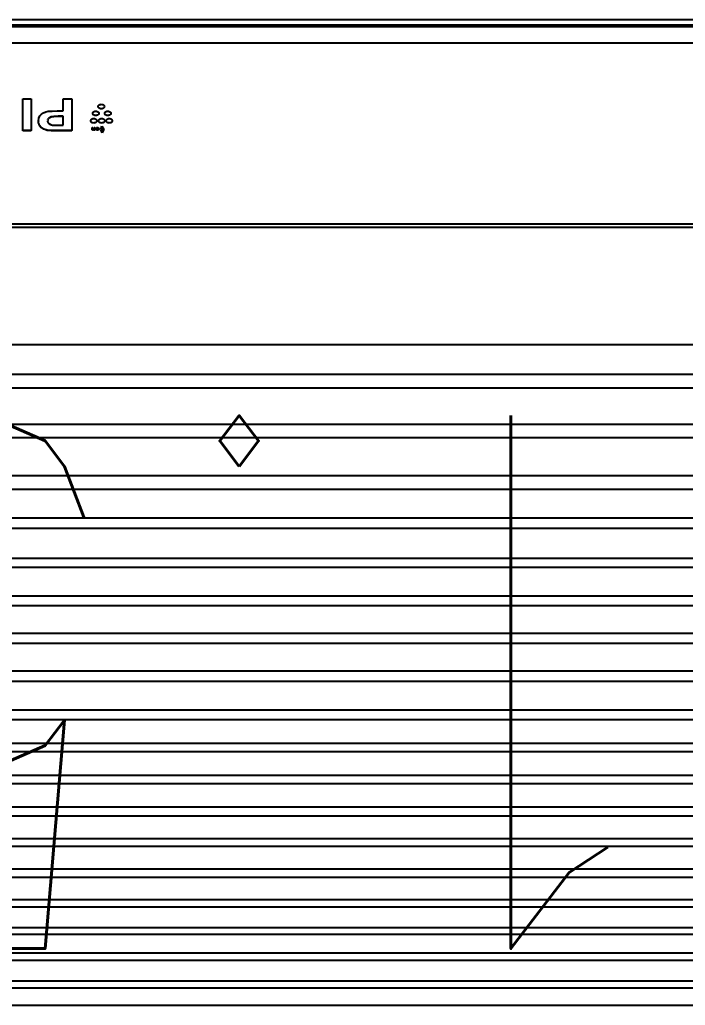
# Model space of a CAD drawing. Header units: inches. Extents: x -85907952 to 802144, y 988801 to 3125513.
# Drawn here: x 406772 to 407319, y 1029897 to 1030708 of the extents above; entities that cross this region are included whole.
import ezdxf

# ---------------------------------------------------------------- set-up
doc = ezdxf.new("R2010")
doc.units = ezdxf.units.IN
doc.header["$MEASUREMENT"] = 0
doc.layers.add('Edges', color=7, linetype='Continuous')
doc.styles.add('LAILA', font='romans.shx', dxfattribs={"width": 0.85})

# ---------------------------------------------------------------- blocks, each defined once
blk = doc.blocks.new('air con')
at = {"layer": 'Edges'}
for p, q in [((152.402, 37.092), (71.402, 37.092)), ((152.402, 36.701), (71.402, 36.701)), ((152.402, 36.542), (71.402, 36.542)), ((152.402, 36.078), (71.402, 36.078)), ((152.402, 35.914), (71.402, 35.914)), ((152.402, 35.493), (71.402, 35.493)), ((152.402, 35.34), (71.402, 35.34)), ((152.402, 34.877), (71.402, 34.877)), ((152.402, 34.709), (71.402, 34.709)), ((152.402, 34.207), (71.402, 34.207)), ((152.402, 34.022), (71.402, 34.022)), ((152.402, 33.51), (71.402, 33.51)), ((152.402, 33.335), (71.402, 33.335)), ((152.402, 32.826), (71.402, 32.826)), ((152.402, 32.625), (71.402, 32.625)), ((152.402, 32.098), (71.402, 32.098)), ((152.402, 31.911), (71.402, 31.911)), ((152.402, 31.378), (71.402, 31.378)), ((152.402, 31.189), (71.402, 31.189)), ((152.402, 30.654), (71.402, 30.654)), ((152.402, 30.439), (71.402, 30.439)), ((152.402, 29.791), (71.402, 29.791)), ((152.402, 29.562), (71.402, 29.562)), ((152.402, 28.935), (71.402, 28.935)), ((152.402, 28.714), (71.402, 28.714)), ((152.402, 28.092), (71.402, 28.092)), ((152.402, 27.871), (71.402, 27.871)), ((152.402, 27.226), (71.402, 27.226)), ((152.402, 27.024), (71.402, 27.024)), ((152.402, 26.349), (71.402, 26.349)), ((152.402, 26.117), (71.402, 26.117)), ((152.402, 25.469), (71.402, 25.469)), ((152.402, 25.162), (71.402, 25.162)), ((152.402, 24.304), (71.402, 24.304)), ((152.402, 24.002), (71.402, 24.002)), ((152.402, 23.184), (71.402, 23.184)), ((152.402, 22.883), (71.402, 22.883)), ((152.402, 22.213), (71.402, 22.213)), ((152.402, 19.568), (71.402, 19.568)), ((152.402, 19.493), (71.402, 19.493)), ((106.581, 17.368), (106.616, 17.445)), ((106.626, 17.296), (106.581, 17.368)), ((106.616, 17.445), (106.65, 17.368)), ((106.626, 17.296), (106.616, 17.445)), ((106.65, 17.368), (106.626, 17.296)), ((106.695, 17.356), (106.696, 17.363)), ((106.696, 17.347), (106.695, 17.356)), ((106.696, 17.363), (106.699, 17.371)), ((106.699, 17.339), (106.696, 17.347)), ((106.699, 17.371), (106.705, 17.377)), ((106.705, 17.333), (106.699, 17.339)), ((106.705, 17.377), (106.712, 17.382)), ((106.713, 17.328), (106.705, 17.333)), ((106.712, 17.382), (106.721, 17.384)), ((106.722, 17.326), (106.713, 17.328)), ((106.715, 17.363), (106.714, 17.355)), ((106.714, 17.355), (106.715, 17.347)), ((106.717, 17.366), (106.715, 17.363)), ((106.715, 17.347), (106.717, 17.344)), ((106.719, 17.368), (106.717, 17.366)), ((106.717, 17.344), (106.719, 17.342)), ((106.725, 17.372), (106.719, 17.368)), ((106.719, 17.342), (106.725, 17.338)), ((106.721, 17.384), (106.731, 17.385)), ((106.731, 17.325), (106.722, 17.326)), ((106.731, 17.373), (106.725, 17.372)), ((106.725, 17.338), (106.731, 17.337)), ((106.731, 17.385), (106.739, 17.385)), ((106.735, 17.373), (106.731, 17.373)), ((106.731, 17.337), (106.735, 17.338)), ((106.739, 17.325), (106.731, 17.325)), ((106.738, 17.372), (106.735, 17.373)), ((106.735, 17.338), (106.738, 17.338)), ((106.744, 17.368), (106.738, 17.372)), ((106.738, 17.338), (106.744, 17.342)), ((106.739, 17.385), (106.746, 17.383)), ((106.746, 17.327), (106.739, 17.325)), ((106.746, 17.366), (106.744, 17.368)), ((106.744, 17.342), (106.746, 17.344)), ((106.746, 17.383), (106.752, 17.381)), ((106.747, 17.363), (106.746, 17.366)), ((106.746, 17.344), (106.747, 17.347)), ((106.752, 17.33), (106.746, 17.327)), ((106.749, 17.355), (106.747, 17.363)), ((106.747, 17.347), (106.749, 17.355)), ((106.752, 17.381), (106.758, 17.377)), ((106.758, 17.333), (106.752, 17.33)), ((106.758, 17.377), (106.762, 17.372)), ((106.762, 17.338), (106.758, 17.333)), ((106.762, 17.372), (106.766, 17.367)), ((106.766, 17.343), (106.762, 17.338)), ((106.766, 17.367), (106.767, 17.361)), ((106.767, 17.349), (106.766, 17.343)), ((106.767, 17.361), (106.768, 17.355)), ((106.768, 17.355), (106.767, 17.349)), ((106.783, 17.326), (106.783, 17.384)), ((106.783, 17.384), (106.8, 17.384)), ((106.802, 17.326), (106.783, 17.326)), ((106.8, 17.384), (106.8, 17.376)), ((106.8, 17.376), (106.805, 17.38)), ((106.803, 17.366), (106.802, 17.361)), ((106.802, 17.361), (106.802, 17.352)), ((106.802, 17.352), (106.802, 17.326)), ((106.805, 17.369), (106.803, 17.366)), ((106.805, 17.38), (106.811, 17.383)), ((106.808, 17.371), (106.805, 17.369)), ((106.813, 17.373), (106.808, 17.371)), ((106.811, 17.383), (106.817, 17.385)), ((106.817, 17.374), (106.813, 17.373)), ((106.817, 17.385), (106.824, 17.385)), ((106.821, 17.373), (106.817, 17.374)), ((106.824, 17.372), (106.821, 17.373)), ((106.824, 17.385), (106.83, 17.385)), ((106.826, 17.37), (106.824, 17.372)), ((106.828, 17.368), (106.826, 17.37)), ((106.829, 17.363), (106.828, 17.368)), ((106.829, 17.356), (106.829, 17.363)), ((106.829, 17.326), (106.829, 17.356)), ((106.848, 17.326), (106.829, 17.326)), ((106.83, 17.385), (106.835, 17.384)), ((106.835, 17.384), (106.84, 17.381)), ((106.84, 17.381), (106.843, 17.379)), ((106.843, 17.379), (106.845, 17.376)), ((106.845, 17.376), (106.847, 17.372)), ((106.847, 17.372), (106.848, 17.362)), ((106.848, 17.362), (106.848, 17.326)), ((107.302, 17.402), (107.621, 17.402)), ((107.302, 17.402), (107.302, 17.396)), ((107.302, 17.396), (107.621, 17.396)), ((107.302, 16.682), (107.302, 17.396)), ((107.621, 17.402), (107.77, 17.4)), ((107.621, 17.396), (107.77, 17.393)), ((107.77, 17.4), (107.857, 17.392)), ((107.77, 17.393), (107.857, 17.385)), ((107.857, 17.392), (107.934, 17.366)), ((107.857, 17.385), (107.934, 17.359)), ((107.934, 17.366), (107.998, 17.322)), ((107.934, 17.359), (107.998, 17.315)), ((107.998, 17.322), (108.023, 17.293)), ((107.998, 17.322), (107.998, 17.315)), ((107.998, 17.315), (108.023, 17.286)), ((108.217, 17.402), (108.405, 17.402)), ((108.217, 17.402), (108.217, 17.396)), ((108.217, 17.396), (108.405, 17.396)), ((108.217, 16.682), (108.217, 17.396)), ((108.405, 17.402), (108.405, 17.396)), ((108.405, 17.396), (108.405, 16.682)), ((106.392, 17.174), (106.394, 17.184)), ((106.395, 17.161), (106.392, 17.174)), ((106.394, 17.184), (106.395, 17.187)), ((106.395, 17.187), (106.401, 17.199)), ((106.401, 17.149), (106.395, 17.161)), ((106.401, 17.199), (106.412, 17.209)), ((106.412, 17.139), (106.401, 17.149)), ((106.412, 17.209), (106.427, 17.217)), ((106.427, 17.131), (106.412, 17.139)), ((106.427, 17.217), (106.443, 17.222)), ((106.443, 17.126), (106.427, 17.131)), ((106.443, 17.222), (106.461, 17.224)), ((106.461, 17.124), (106.443, 17.126)), ((106.461, 17.224), (106.479, 17.222)), ((106.479, 17.126), (106.461, 17.124)), ((106.479, 17.222), (106.495, 17.217)), ((106.495, 17.131), (106.479, 17.126)), ((106.495, 17.217), (106.51, 17.209)), ((106.51, 17.139), (106.495, 17.131)), ((106.51, 17.209), (106.521, 17.199)), ((106.521, 17.149), (106.51, 17.139)), ((106.521, 17.199), (106.527, 17.187)), ((106.527, 17.161), (106.521, 17.149)), ((106.527, 17.187), (106.528, 17.184)), ((106.53, 17.174), (106.527, 17.161)), ((106.528, 17.184), (106.53, 17.174)), ((106.563, 17.174), (106.565, 17.184)), ((106.566, 17.161), (106.563, 17.174)), ((106.565, 17.184), (106.566, 17.187)), ((106.566, 17.187), (106.572, 17.199)), ((106.572, 17.149), (106.566, 17.161)), ((106.572, 17.199), (106.583, 17.209)), ((106.583, 17.139), (106.572, 17.149)), ((106.583, 17.209), (106.598, 17.217)), ((106.598, 17.131), (106.583, 17.139)), ((106.598, 17.217), (106.614, 17.222)), ((106.614, 17.126), (106.598, 17.131)), ((106.614, 17.222), (106.632, 17.224)), ((106.632, 17.124), (106.614, 17.126)), ((106.632, 17.224), (106.65, 17.222)), ((106.65, 17.126), (106.632, 17.124)), ((106.65, 17.222), (106.666, 17.217)), ((106.666, 17.131), (106.65, 17.126)), ((106.666, 17.217), (106.681, 17.209)), ((106.681, 17.139), (106.666, 17.131)), ((106.681, 17.209), (106.692, 17.199)), ((106.692, 17.149), (106.681, 17.139)), ((106.692, 17.199), (106.698, 17.187)), ((106.698, 17.161), (106.692, 17.149)), ((106.698, 17.187), (106.699, 17.184)), ((106.701, 17.174), (106.698, 17.161)), ((106.699, 17.184), (106.701, 17.174)), ((106.741, 17.174), (106.742, 17.184)), ((106.743, 17.161), (106.741, 17.174)), ((106.742, 17.184), (106.743, 17.187)), ((106.743, 17.187), (106.75, 17.199)), ((106.75, 17.149), (106.743, 17.161)), ((106.75, 17.199), (106.761, 17.209)), ((106.761, 17.139), (106.75, 17.149)), ((106.761, 17.209), (106.775, 17.217)), ((106.775, 17.131), (106.761, 17.139)), ((106.775, 17.217), (106.792, 17.222)), ((106.792, 17.126), (106.775, 17.131)), ((106.792, 17.222), (106.809, 17.224)), ((106.809, 17.124), (106.792, 17.126)), ((106.809, 17.224), (106.827, 17.222)), ((106.827, 17.126), (106.809, 17.124)), ((106.827, 17.222), (106.844, 17.217)), ((106.844, 17.131), (106.827, 17.126)), ((106.844, 17.217), (106.858, 17.209)), ((106.858, 17.139), (106.844, 17.131)), ((106.858, 17.209), (106.869, 17.199)), ((106.869, 17.149), (106.858, 17.139)), ((106.869, 17.199), (106.876, 17.187)), ((106.876, 17.161), (106.869, 17.149)), ((106.876, 17.187), (106.876, 17.184)), ((106.876, 17.184), (106.878, 17.174)), ((106.878, 17.174), (106.876, 17.161)), ((107.597, 17.275), (107.501, 17.275)), ((107.501, 17.275), (107.501, 17.079)), ((107.739, 17.27), (107.597, 17.275)), ((107.707, 17.082), (107.766, 17.09)), ((107.784, 17.259), (107.739, 17.27)), ((107.766, 17.09), (107.802, 17.105)), ((107.766, 17.083), (107.802, 17.098)), ((107.766, 17.09), (107.766, 17.083)), ((107.819, 17.238), (107.784, 17.259)), ((107.802, 17.105), (107.828, 17.125)), ((107.802, 17.098), (107.828, 17.119)), ((107.802, 17.105), (107.802, 17.098)), ((107.843, 17.21), (107.819, 17.238)), ((107.838, 17.14), (107.828, 17.125)), ((107.828, 17.125), (107.828, 17.119)), ((107.838, 17.14), (107.845, 17.144)), ((107.85, 17.177), (107.843, 17.21)), ((107.844, 17.15), (107.847, 17.162)), ((107.844, 17.15), (107.845, 17.144)), ((107.847, 17.162), (107.85, 17.177)), ((108.047, 17.115), (108.022, 17.065)), ((108.023, 17.293), (108.023, 17.286)), ((108.023, 17.286), (108.041, 17.26)), ((108.041, 17.26), (108.041, 17.253)), ((108.041, 17.253), (108.052, 17.223)), ((108.055, 17.176), (108.047, 17.115)), ((108.052, 17.223), (108.052, 17.217)), ((108.052, 17.217), (108.055, 17.183)), ((108.055, 17.18), (108.055, 17.183)), ((108.055, 17.176), (108.055, 17.183)), ((108.055, 17.18), (108.055, 17.176)), ((106.424, 17.008), (106.427, 17.021)), ((106.427, 16.995), (106.424, 17.008)), ((106.427, 17.021), (106.434, 17.033)), ((106.434, 16.983), (106.427, 16.995)), ((106.434, 17.033), (106.445, 17.044)), ((106.445, 16.973), (106.434, 16.983)), ((106.445, 17.044), (106.459, 17.051)), ((106.459, 16.965), (106.445, 16.973)), ((106.459, 17.051), (106.475, 17.056)), ((106.475, 16.96), (106.459, 16.965)), ((106.475, 17.056), (106.493, 17.058)), ((106.493, 16.958), (106.475, 16.96)), ((106.493, 17.058), (106.511, 17.056)), ((106.511, 16.96), (106.493, 16.958)), ((106.511, 17.056), (106.528, 17.051)), ((106.528, 16.965), (106.511, 16.96)), ((106.528, 17.051), (106.542, 17.044)), ((106.542, 16.973), (106.528, 16.965)), ((106.542, 17.044), (106.553, 17.033)), ((106.553, 16.983), (106.542, 16.973)), ((106.553, 17.033), (106.56, 17.021)), ((106.56, 16.995), (106.553, 16.983)), ((106.56, 17.021), (106.562, 17.008)), ((106.562, 17.008), (106.56, 16.995)), ((106.573, 16.866), (106.58, 16.878)), ((106.58, 16.878), (106.591, 16.889)), ((106.591, 16.889), (106.605, 16.897)), ((106.605, 16.897), (106.621, 16.902)), ((106.621, 16.902), (106.639, 16.903)), ((106.639, 16.903), (106.657, 16.902)), ((106.657, 16.902), (106.674, 16.897)), ((106.674, 16.897), (106.688, 16.889)), ((106.688, 16.889), (106.699, 16.878)), ((106.694, 17.008), (106.697, 17.021)), ((106.697, 16.995), (106.694, 17.008)), ((106.697, 17.021), (106.704, 17.033)), ((106.704, 16.983), (106.697, 16.995)), ((106.699, 16.878), (106.706, 16.866)), ((106.704, 17.033), (106.715, 17.044)), ((106.715, 16.973), (106.704, 16.983)), ((106.715, 17.044), (106.729, 17.051)), ((106.729, 16.965), (106.715, 16.973)), ((106.729, 17.051), (106.745, 17.056)), ((106.745, 16.96), (106.729, 16.965)), ((106.745, 17.056), (106.763, 17.058)), ((106.763, 16.958), (106.745, 16.96)), ((106.763, 17.058), (106.781, 17.056)), ((106.781, 16.96), (106.763, 16.958)), ((106.781, 17.056), (106.798, 17.051)), ((106.798, 16.965), (106.781, 16.96)), ((106.798, 17.051), (106.812, 17.044)), ((106.812, 16.973), (106.798, 16.965)), ((106.812, 17.044), (106.823, 17.033)), ((106.823, 16.983), (106.812, 16.973)), ((106.823, 17.033), (106.83, 17.021)), ((106.83, 16.995), (106.823, 16.983)), ((106.83, 17.021), (106.832, 17.008)), ((106.832, 17.008), (106.83, 16.995)), ((107.501, 17.079), (107.609, 17.079)), ((107.501, 17.079), (107.501, 17.072)), ((107.501, 17.072), (107.609, 17.072)), ((107.63, 16.951), (107.501, 16.951)), ((107.501, 16.951), (107.501, 16.682)), ((107.609, 17.079), (107.707, 17.082)), ((107.609, 17.072), (107.707, 17.075)), ((107.749, 16.954), (107.63, 16.951)), ((107.707, 17.075), (107.766, 17.083)), ((107.707, 17.082), (107.707, 17.075)), ((107.836, 16.961), (107.749, 16.954)), ((107.888, 16.974), (107.836, 16.961)), ((107.939, 16.995), (107.888, 16.974)), ((107.985, 17.025), (107.939, 16.995)), ((108.022, 17.065), (107.985, 17.025)), ((106.57, 16.853), (106.573, 16.866)), ((106.573, 16.84), (106.57, 16.853)), ((106.58, 16.828), (106.573, 16.84)), ((106.591, 16.818), (106.58, 16.828)), ((106.605, 16.81), (106.591, 16.818)), ((106.621, 16.805), (106.605, 16.81)), ((106.639, 16.803), (106.621, 16.805)), ((106.657, 16.805), (106.639, 16.803)), ((106.674, 16.81), (106.657, 16.805)), ((106.688, 16.818), (106.674, 16.81)), ((106.699, 16.828), (106.688, 16.818)), ((106.706, 16.84), (106.699, 16.828)), ((106.706, 16.866), (106.708, 16.853)), ((106.708, 16.853), (106.706, 16.84)), ((107.501, 16.682), (107.302, 16.682)), ((108.405, 16.682), (108.217, 16.682)), ((146.421, 15.42), (76.921, 15.42)), ((71.402, 14.898), (152.402, 14.898)), ((146.421, 15.051), (76.921, 15.051)), ((146.421, 15.012), (76.921, 15.012))]:
    blk.add_line(p, q, dxfattribs=at)
blk = doc.blocks.new('1.5HP AIR CONDITION')
at = {"xscale": 36.51607049631966, "yscale": 36.51607049631966, "zscale": 36.51607049631966}
blk.add_blockref('air con', (-4086.23, -544.01), dxfattribs=at)
at = {"insert": (-704.78, 763.8), "char_height": 438.249, "width": 4290.8622, "attachment_point": 1, "style": 'LAILA'}
blk.add_mtext('1.5HP', dxfattribs=at)

msp = doc.modelspace()

# ---------------------------------------------------------------- block references
at = {"rotation": 180}
msp.add_blockref('1.5HP AIR CONDITION', (406646.44, 1030707.69), dxfattribs=at)

doc.saveas('drawing.dxf')
